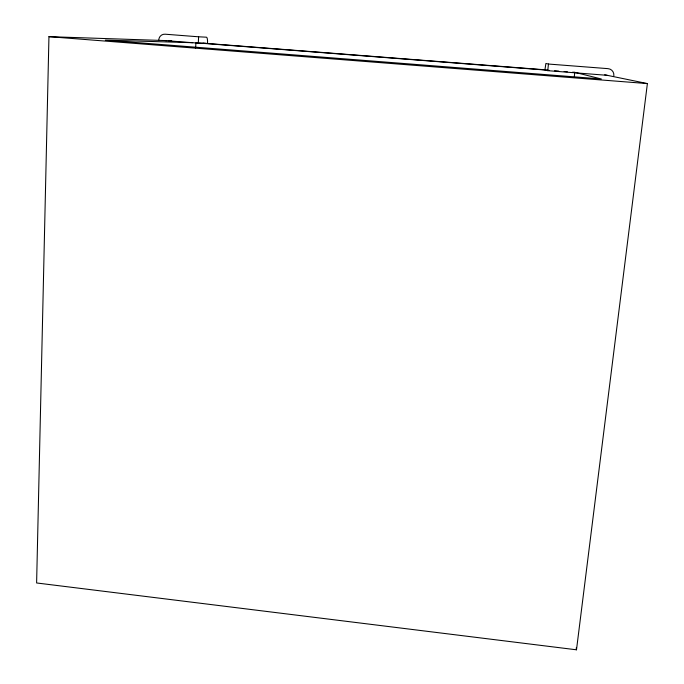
<?xml version="1.0" encoding="UTF-8"?>
<svg xmlns="http://www.w3.org/2000/svg" width="684" height="684" viewBox="0 0 684 684"><rect width="100%" height="100%" fill="white"/><g stroke="black" fill="none" stroke-linecap="round" stroke-linejoin="round"><path stroke-width="1.03" d="M166.759 40.621L48.949 36.662L36.611 582.965L576.492 649.8L647.389 83.585L604.69 74.795M195.65 48.008L195.898 42.793L549.243 70.341M206.149 43.383L198.3 43.16L198.608 36.799L165.092 34.2A6.387 6.045 73.4 0 0 158.756 40.082M607.204 75.317L547.747 70.674L548.457 64.04L545.892 63.475L544.943 69.725M574.321 76.454L574.782 72.333L572.653 72.171M192.7 42.699L105.336 40.125L601.321 78.976L574.782 72.333M168.7 40.681L171.667 40.784M198.608 36.799L206.457 37.193A6.199 1.385 -87.1 0 1 207.534 43.425M548.457 64.04L607.99 68.648A6.814 6.541 -44.2 0 1 613.847 75.83M202.994 43.143L545.635 69.845M554.562 70.76L558.819 71.093M564.138 71.504L567.335 71.752M164.818 40.553L198.3 43.16M48.949 36.662L647.389 83.585M545.216 69.811L547.747 70.674M576.227 647.902L576.492 649.8"/></g></svg>
